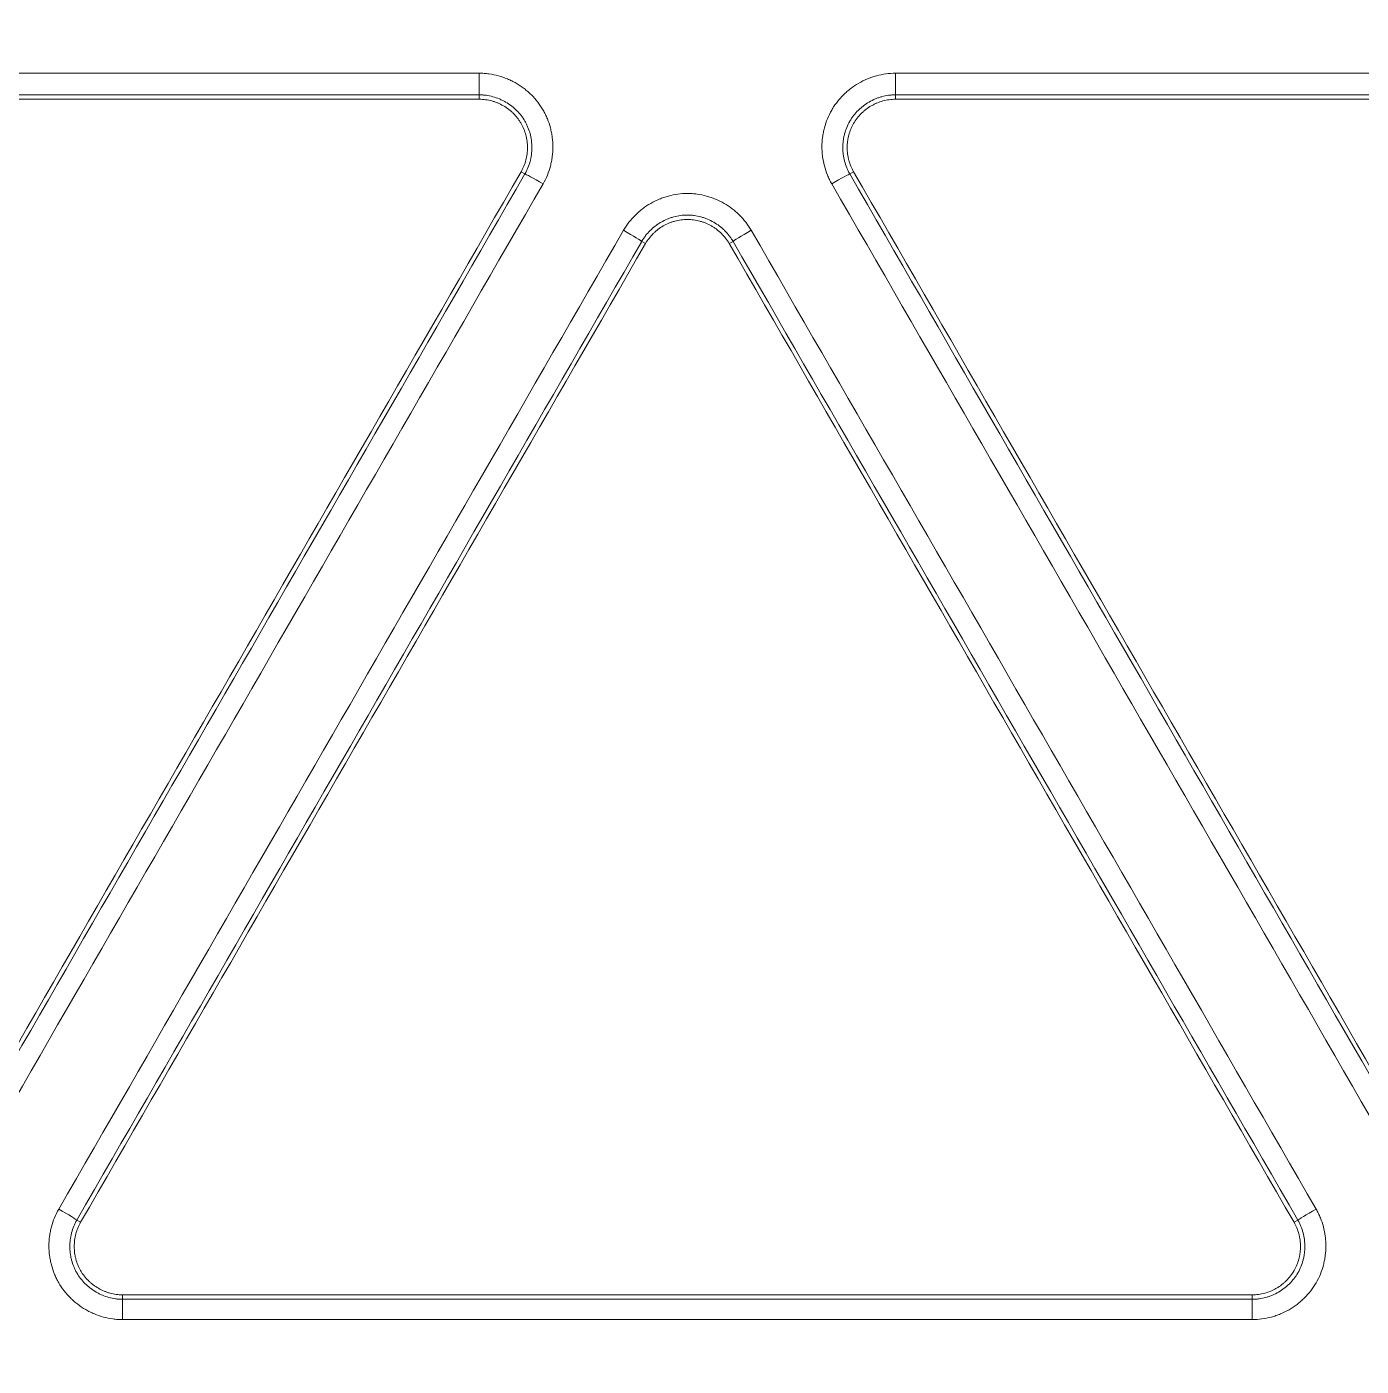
# Model space of a CAD drawing. Header units: inches. Extents: x 405346 to 489838, y -25612 to 14934.
# Drawn here: x 467264.31 to 467294.52, y 4472.98 to 4503.29 of the extents above; entities that cross this region are included whole.
import ezdxf

# ---------------------------------------------------------------- set-up
doc = ezdxf.new("R2010")
doc.units = ezdxf.units.IN
doc.header["$LTSCALE"] = 200
doc.header["$MEASUREMENT"] = 0
doc.layers.add('SS-EQ', color=2, linetype='Continuous', lineweight=20)

# ---------------------------------------------------------------- blocks, each defined once
blk = doc.blocks.new('4way무풍')
at = {"layer": 'SS-EQ'}
for p, q in [((30.286, 180.223), (30.286, 180.322)), ((39.708, 180.322), (39.708, 180.223)), ((31.32, 178.531), (31.234, 178.581)), ((38.76, 178.581), (38.673, 178.531)), ((34.049, 176.956), (33.963, 177.005)), ((36.031, 177.005), (35.945, 176.956)), ((21.175, 154.857), (21.262, 154.807)), ((48.732, 154.807), (48.818, 154.857)), ((22.209, 153.166), (22.209, 153.065)), ((47.784, 153.065), (47.784, 153.166))]:
    blk.add_line(p, q, dxfattribs=at)
for centre, major_axis, ratio, start_param, end_param in [((30.286, 180.796), (0, -0.474), 0.001724, 0.034907, 1.603306), ((39.708, 180.796), (0, 0.474), 0.002299, 3.176499, 4.744679), ((31.73, 178.294), (-0.41, 0.237), 0.028689, 4.726803, 6.248264), ((38.263, 178.294), (-0.41, -0.237), 0.026489, 3.176511, 4.694474), ((33.552, 177.242), (0.41, -0.237), 0.028569, 0.034921, 1.584984), ((36.441, 177.242), (-0.41, -0.237), 0.026421, 4.694618, 6.248267), ((20.765, 155.093), (0.41, -0.237), 0.025645, 0.034918, 1.583787), ((49.228, 155.093), (0.41, 0.237), 0.022186, 1.553521, 3.106677), ((22.209, 152.592), (0, -0.474), 0.00173, 1.599127, 3.106686), ((47.784, 152.592), (0, -0.474), 0.003852, 1.598339, 3.106686)]:
    blk.add_ellipse(centre, major_axis=major_axis, ratio=ratio, start_param=start_param, end_param=end_param, dxfattribs=at)
for points, knots in [([(0.032, 346.294), (6.969, 346.294), (13.906, 346.294), (27.78, 346.294), (34.717, 346.294), (55.528, 346.294), (69.403, 346.294), (97.151, 346.294), (111.025, 346.294), (138.774, 346.294), (152.648, 346.294), (180.396, 346.294), (194.27, 346.294), (215.082, 346.294), (222.019, 346.294), (235.893, 346.294), (242.83, 346.293), (253.236, 346.293), (256.704, 346.293), (263.641, 346.293), (267.11, 346.293), (272.313, 346.294), (274.047, 346.294), (276.648, 346.294), (277.516, 346.294), (279.25, 346.293), (280.117, 346.293), (281.418, 346.292), (281.851, 346.292), (282.718, 346.292), (283.152, 346.292), (283.802, 346.293), (284.019, 346.293), (284.453, 346.293), (284.669, 346.294), (285.103, 346.293), (285.32, 346.293), (285.753, 346.29), (285.97, 346.288), (286.62, 346.277), (287.054, 346.265), (287.92, 346.231), (288.353, 346.21), (289.653, 346.132), (290.519, 346.062), (291.818, 345.929), (292.25, 345.88), (292.899, 345.799), (293.116, 345.771), (293.548, 345.712), (294.627, 345.561), (295.697, 345.381), (298.249, 344.897), (299.929, 344.504), (302.417, 343.81), (304.065, 343.312), (305.692, 342.745), (308.116, 341.843), (309.711, 341.171), (311.481, 340.335), (311.677, 340.241), (312.069, 340.051), (312.265, 339.955), (312.851, 339.663), (313.238, 339.464), (314.393, 338.857), (315.91, 338.017), (317.385, 337.118), (318.837, 336.19), (319.553, 335.711), (320.962, 334.724), (322.351, 333.707), (324.369, 332.094), (326.323, 330.393), (327.582, 329.199), (328.355, 328.434), (328.586, 328.204), (328.815, 327.97), (328.968, 327.815), (329.044, 327.736), (329.423, 327.345), (329.723, 327.029), (330.61, 326.072), (331.762, 324.776), (333.399, 322.77), (334.43, 321.391), (335.932, 319.291), (336.873, 317.85), (338.196, 315.627), (339.047, 314.124), (339.838, 312.579), (340.313, 311.601), (340.454, 311.306), (340.593, 311.01), (340.685, 310.812), (340.731, 310.713), (340.958, 310.218), (341.136, 309.82), (341.654, 308.624), (342.309, 307.019), (343.186, 304.582), (343.7, 302.939), (344.419, 300.459), (344.828, 298.787), (345.336, 296.251), (345.487, 295.4), (345.755, 293.69), (345.871, 292.83), (345.994, 291.749), (346.017, 291.532), (346.062, 291.099), (346.083, 290.881), (346.143, 290.23), (346.178, 289.796), (346.239, 288.927), (346.265, 288.492), (346.307, 287.624), (346.324, 287.189), (346.342, 286.538), (346.347, 286.32), (346.354, 285.886), (346.356, 285.669), (346.359, 285.234), (346.359, 285.017), (346.359, 284.582), (346.359, 284.365), (346.359, 283.714), (346.358, 283.279), (346.358, 282.41), (346.358, 281.976), (346.358, 280.672), (346.358, 279.803), (346.359, 278.065), (346.359, 277.196), (346.359, 274.59), (346.359, 272.852), (346.358, 264.162), (346.359, 257.21), (346.359, 236.355), (346.359, 222.452), (346.359, 194.646), (346.359, 180.742), (346.359, 152.936), (346.359, 139.033), (346.359, 111.226), (346.359, 69.516), (346.359, 27.806), (346.359, 0)], [0, 0, 0, 0, 0.03125, 0.03125, 0.0625, 0.0625, 0.125, 0.125, 0.1875, 0.1875, 0.25, 0.25, 0.3125, 0.3125, 0.34375, 0.34375, 0.375, 0.375, 0.390625, 0.390625, 0.40625, 0.40625, 0.414062, 0.414062, 0.417969, 0.417969, 0.421875, 0.421875, 0.423828, 0.423828, 0.425781, 0.425781, 0.426758, 0.426758, 0.427734, 0.427734, 0.428711, 0.428711, 0.429687, 0.429687, 0.431641, 0.431641, 0.433594, 0.433594, 0.4375, 0.4375, 0.439453, 0.439453, 0.44043, 0.44043, 0.441406, 0.445312, 0.445312, 0.453125, 0.453125, 0.457031, 0.460937, 0.460937, 0.46875, 0.46875, 0.469727, 0.469727, 0.470703, 0.470703, 0.472656, 0.472656, 0.476562, 0.480469, 0.480469, 0.484375, 0.484375, 0.488281, 0.492187, 0.496094, 0.5, 0.5, 0.500977, 0.501465, 0.501465, 0.501953, 0.501953, 0.503906, 0.503906, 0.507812, 0.511719, 0.515625, 0.515625, 0.523437, 0.523437, 0.527344, 0.53125, 0.53125, 0.532227, 0.532715, 0.532715, 0.533203, 0.533203, 0.535156, 0.535156, 0.539062, 0.542969, 0.546875, 0.546875, 0.554687, 0.554687, 0.558594, 0.558594, 0.5625, 0.5625, 0.563477, 0.563477, 0.564453, 0.564453, 0.566406, 0.566406, 0.568359, 0.568359, 0.570312, 0.570312, 0.571289, 0.571289, 0.572266, 0.572266, 0.573242, 0.573242, 0.574219, 0.574219, 0.576172, 0.576172, 0.578125, 0.578125, 0.582031, 0.582031, 0.585937, 0.585937, 0.59375, 0.59375, 0.625, 0.625, 0.6875, 0.6875, 0.75, 0.75, 0.8125, 0.8125, 0.875, 1, 1, 1, 1]), ([(345.164, 0), (345.164, 27.72), (345.163, 69.299), (345.162, 110.879), (345.161, 138.598), (345.16, 152.458), (345.159, 180.178), (345.157, 194.038), (345.154, 221.758), (345.152, 235.618), (345.147, 256.407), (345.146, 263.337), (345.145, 272), (345.145, 273.732), (345.144, 276.331), (345.144, 277.197), (345.143, 278.93), (345.142, 279.796), (345.142, 281.095), (345.141, 281.528), (345.141, 282.395), (345.142, 282.828), (345.141, 283.694), (345.141, 284.127), (345.14, 284.777), (345.139, 284.993), (345.136, 285.426), (345.134, 285.643), (345.124, 286.293), (345.113, 286.726), (345.081, 287.592), (345.06, 288.025), (345.009, 288.891), (344.979, 289.324), (344.926, 289.973), (344.898, 290.298), (344.868, 290.622), (344.847, 290.839), (344.836, 290.947), (344.736, 291.92), (344.629, 292.78), (344.379, 294.49), (344.236, 295.34), (343.754, 297.876), (343.361, 299.547), (342.666, 302.024), (342.167, 303.666), (341.312, 306.1), (340.67, 307.703), (340.162, 308.898), (339.901, 309.494), (339.629, 310.086), (339.446, 310.481), (339.353, 310.677), (338.885, 311.657), (338.495, 312.43), (337.684, 313.954), (337.263, 314.706), (336.391, 316.188), (335.94, 316.919), (335.007, 318.359), (334.525, 319.069), (333.532, 320.468), (332.508, 321.846), (330.881, 323.85), (329.736, 325.143), (328.853, 326.097), (328.555, 326.413), (328.177, 326.804), (328.101, 326.882), (327.949, 327.037), (327.721, 327.27), (327.491, 327.5), (326.721, 328.264), (325.466, 329.454), (323.518, 331.149), (321.504, 332.755), (320.119, 333.766), (318.711, 334.748), (317.997, 335.224), (316.546, 336.146), (315.81, 336.592), (314.315, 337.454), (313.557, 337.87), (312.595, 338.371), (312.305, 338.52), (312.014, 338.666), (311.82, 338.764), (311.722, 338.812), (311.235, 339.053), (310.844, 339.24), (309.666, 339.79), (308.875, 340.138), (307.283, 340.799), (305.68, 341.425), (303.244, 342.257), (301.598, 342.742), (299.114, 343.417), (297.436, 343.796), (294.888, 344.258), (294.033, 344.394), (292.957, 344.542), (292.742, 344.57), (292.31, 344.625), (291.663, 344.703), (291.015, 344.771), (289.72, 344.892), (288.856, 344.953), (287.56, 345.018), (287.128, 345.036), (286.48, 345.054), (286.264, 345.059), (285.832, 345.066), (285.615, 345.069), (285.183, 345.072), (284.967, 345.073), (284.535, 345.074), (284.318, 345.075), (283.67, 345.075), (283.237, 345.076), (282.589, 345.076), (282.373, 345.076), (281.94, 345.076), (281.724, 345.076), (281.076, 345.076), (280.643, 345.076), (279.346, 345.077), (278.481, 345.077), (276.752, 345.078), (275.887, 345.078), (273.293, 345.079), (271.563, 345.079), (262.916, 345.08), (255.998, 345.082), (242.162, 345.085), (235.244, 345.086), (221.408, 345.088), (214.49, 345.089), (193.736, 345.092), (179.9, 345.093), (152.228, 345.095), (138.392, 345.096), (110.72, 345.097), (96.884, 345.097), (69.212, 345.098), (55.376, 345.098), (34.622, 345.098), (27.704, 345.099), (13.868, 345.099), (6.95, 345.099), (0.032, 345.099)], [0, 0, 0, 0, 0.125, 0.1875, 0.1875, 0.25, 0.25, 0.3125, 0.3125, 0.375, 0.375, 0.40625, 0.40625, 0.414063, 0.414063, 0.417969, 0.417969, 0.421875, 0.421875, 0.423828, 0.423828, 0.425781, 0.425781, 0.427734, 0.427734, 0.428711, 0.428711, 0.429688, 0.429688, 0.431641, 0.431641, 0.433594, 0.433594, 0.435547, 0.435547, 0.436523, 0.437012, 0.437012, 0.4375, 0.4375, 0.441406, 0.441406, 0.445313, 0.445313, 0.453125, 0.453125, 0.457031, 0.460938, 0.464844, 0.464844, 0.466797, 0.467773, 0.467773, 0.46875, 0.46875, 0.472656, 0.472656, 0.476563, 0.476563, 0.480469, 0.480469, 0.484375, 0.484375, 0.488281, 0.492188, 0.496094, 0.496094, 0.498047, 0.498047, 0.498535, 0.498535, 0.499023, 0.5, 0.5, 0.503906, 0.507813, 0.511719, 0.515625, 0.515625, 0.519531, 0.519531, 0.523438, 0.523438, 0.527344, 0.527344, 0.52832, 0.528809, 0.528809, 0.529297, 0.529297, 0.53125, 0.53125, 0.535156, 0.535156, 0.539063, 0.542969, 0.546875, 0.546875, 0.554688, 0.554688, 0.558594, 0.558594, 0.55957, 0.55957, 0.560547, 0.5625, 0.5625, 0.566406, 0.566406, 0.568359, 0.568359, 0.569336, 0.569336, 0.570313, 0.570313, 0.571289, 0.571289, 0.572266, 0.572266, 0.574219, 0.574219, 0.575195, 0.575195, 0.576172, 0.576172, 0.578125, 0.578125, 0.582031, 0.582031, 0.585938, 0.585938, 0.59375, 0.59375, 0.625, 0.625, 0.65625, 0.65625, 0.6875, 0.6875, 0.75, 0.75, 0.8125, 0.8125, 0.875, 0.875, 0.9375, 0.9375, 0.96875, 0.96875, 1, 1, 1, 1]), ([(4.711, 180.811), (6.842, 180.811), (8.974, 180.811), (13.236, 180.811), (15.368, 180.811), (21.761, 180.811), (26.024, 180.811), (30.287, 180.811)], [0, 0, 0, 0, 0.25, 0.25, 0.5, 0.5, 1, 1, 1, 1]), ([(30.287, 180.811), (30.323, 180.811), (30.36, 180.81), (30.433, 180.805), (30.47, 180.801), (30.578, 180.786), (30.72, 180.757), (30.857, 180.71), (30.941, 180.675), (30.958, 180.667), (30.991, 180.652), (31.041, 180.628), (31.089, 180.603), (31.183, 180.548), (31.243, 180.508), (31.33, 180.442), (31.358, 180.419), (31.4, 180.383), (31.413, 180.371), (31.44, 180.346), (31.453, 180.333), (31.518, 180.269), (31.614, 180.16), (31.695, 180.04), (31.75, 179.945), (31.767, 179.912), (31.799, 179.847), (31.814, 179.814), (31.855, 179.713), (31.878, 179.644), (31.906, 179.539), (31.914, 179.504), (31.924, 179.45), (31.927, 179.432), (31.933, 179.396), (31.936, 179.378), (31.948, 179.287), (31.957, 179.142), (31.948, 178.998), (31.936, 178.908), (31.933, 178.889), (31.927, 178.853), (31.924, 178.835), (31.914, 178.781), (31.905, 178.746), (31.878, 178.641), (31.855, 178.572), (31.8, 178.438), (31.768, 178.373), (31.731, 178.309)], [0, 0, 0, 0, 0.03125, 0.03125, 0.0625, 0.0625, 0.125, 0.1875, 0.1875, 0.203125, 0.203125, 0.21875, 0.25, 0.25, 0.3125, 0.3125, 0.34375, 0.34375, 0.359375, 0.359375, 0.375, 0.375, 0.4375, 0.5, 0.5, 0.53125, 0.53125, 0.5625, 0.5625, 0.625, 0.625, 0.65625, 0.65625, 0.671875, 0.671875, 0.6875, 0.6875, 0.75, 0.8125, 0.8125, 0.828125, 0.828125, 0.84375, 0.84375, 0.875, 0.875, 0.9375, 0.9375, 1, 1, 1, 1]), ([(38.265, 178.309), (38.246, 178.341), (38.229, 178.373), (38.197, 178.439), (38.182, 178.472), (38.14, 178.573), (38.095, 178.711), (38.067, 178.853), (38.055, 178.944), (38.053, 178.962), (38.05, 178.999), (38.045, 179.053), (38.044, 179.108), (38.044, 179.216), (38.048, 179.289), (38.062, 179.397), (38.068, 179.433), (38.079, 179.486), (38.082, 179.504), (38.091, 179.54), (38.095, 179.558), (38.118, 179.646), (38.164, 179.783), (38.228, 179.914), (38.283, 180.008), (38.302, 180.04), (38.343, 180.1), (38.364, 180.13), (38.431, 180.216), (38.479, 180.27), (38.556, 180.347), (38.596, 180.384), (38.637, 180.419), (38.666, 180.442), (38.68, 180.453), (38.753, 180.509), (38.874, 180.589), (39.004, 180.654), (39.088, 180.689), (39.105, 180.696), (39.139, 180.709), (39.156, 180.715), (39.208, 180.733), (39.243, 180.743), (39.348, 180.772), (39.419, 180.786), (39.563, 180.806), (39.635, 180.811), (39.709, 180.811)], [0, 0, 0, 0, 0.03125, 0.03125, 0.0625, 0.0625, 0.125, 0.1875, 0.1875, 0.203125, 0.203125, 0.21875, 0.25, 0.25, 0.3125, 0.3125, 0.34375, 0.34375, 0.359375, 0.359375, 0.375, 0.375, 0.4375, 0.5, 0.5, 0.53125, 0.53125, 0.5625, 0.5625, 0.625, 0.625, 0.65625, 0.671875, 0.671875, 0.6875, 0.6875, 0.75, 0.8125, 0.8125, 0.828125, 0.828125, 0.84375, 0.84375, 0.875, 0.875, 0.9375, 0.9375, 1, 1, 1, 1]), ([(30.286, 180.322), (26.023, 180.322), (21.761, 180.322), (15.367, 180.322), (13.236, 180.322), (8.973, 180.322), (6.842, 180.322), (4.711, 180.322)], [0, 0, 0, 0, 0.5, 0.5, 0.75, 0.75, 1, 1, 1, 1]), ([(30.286, 180.223), (26.023, 180.223), (21.761, 180.223), (15.367, 180.223), (13.236, 180.223), (8.973, 180.223), (6.842, 180.223), (4.711, 180.223)], [0, 0, 0, 0, 0.5, 0.5, 0.75, 0.75, 1, 1, 1, 1]), ([(31.32, 178.531), (31.322, 178.534), (31.324, 178.537), (31.327, 178.542), (31.332, 178.551), (31.342, 178.571), (31.363, 178.612), (31.379, 178.647), (31.408, 178.719), (31.425, 178.768), (31.445, 178.844), (31.45, 178.869), (31.46, 178.921), (31.465, 178.947), (31.474, 179.024), (31.481, 179.128), (31.474, 179.231), (31.466, 179.296), (31.464, 179.309), (31.46, 179.335), (31.453, 179.374), (31.445, 179.412), (31.425, 179.487), (31.409, 179.536), (31.379, 179.608), (31.369, 179.632), (31.346, 179.679), (31.333, 179.702), (31.294, 179.77), (31.265, 179.813), (31.202, 179.895), (31.167, 179.934), (31.121, 179.979), (31.111, 179.988), (31.092, 180.006), (31.082, 180.015), (31.053, 180.041), (31.033, 180.057), (30.97, 180.105), (30.927, 180.133), (30.86, 180.172), (30.826, 180.191), (30.79, 180.208), (30.766, 180.218), (30.754, 180.224), (30.694, 180.249), (30.596, 180.283), (30.494, 180.304), (30.417, 180.315), (30.391, 180.317), (30.351, 180.32), (30.338, 180.321), (30.319, 180.322), (30.309, 180.322), (30.299, 180.322), (30.292, 180.322), (30.289, 180.322), (30.286, 180.322)], [0, 0, 0, 0, 0.003906, 0.003906, 0.007813, 0.015625, 0.03125, 0.0625, 0.0625, 0.125, 0.125, 0.15625, 0.15625, 0.1875, 0.1875, 0.25, 0.3125, 0.3125, 0.328125, 0.328125, 0.34375, 0.375, 0.375, 0.4375, 0.4375, 0.46875, 0.46875, 0.5, 0.5, 0.5625, 0.5625, 0.625, 0.625, 0.640625, 0.640625, 0.65625, 0.65625, 0.6875, 0.6875, 0.75, 0.75, 0.78125, 0.796875, 0.796875, 0.8125, 0.8125, 0.875, 0.9375, 0.9375, 0.96875, 0.96875, 0.984375, 0.984375, 0.992187, 0.996094, 0.996094, 1, 1, 1, 1]), ([(30.286, 180.223), (30.334, 180.223), (30.382, 180.219), (30.476, 180.207), (30.522, 180.197), (30.591, 180.178), (30.614, 180.171), (30.66, 180.155), (30.682, 180.147), (30.748, 180.119), (30.833, 180.077), (30.913, 180.024), (30.96, 179.988), (30.97, 179.98), (30.989, 179.965), (31.016, 179.942), (31.042, 179.918), (31.093, 179.867), (31.124, 179.832), (31.168, 179.776), (31.182, 179.756), (31.209, 179.717), (31.222, 179.696), (31.258, 179.634), (31.299, 179.548), (31.329, 179.458), (31.348, 179.389), (31.353, 179.365), (31.362, 179.318), (31.366, 179.295), (31.375, 179.224), (31.378, 179.176), (31.378, 179.105), (31.377, 179.081), (31.374, 179.034), (31.372, 179.01), (31.363, 178.938), (31.345, 178.845), (31.315, 178.755), (31.279, 178.666), (31.258, 178.623), (31.234, 178.581)], [0, 0, 0, 0, 0.0625, 0.0625, 0.125, 0.125, 0.15625, 0.15625, 0.1875, 0.1875, 0.25, 0.3125, 0.3125, 0.328125, 0.328125, 0.34375, 0.375, 0.375, 0.4375, 0.4375, 0.46875, 0.46875, 0.5, 0.5, 0.5625, 0.625, 0.625, 0.65625, 0.65625, 0.6875, 0.6875, 0.75, 0.75, 0.78125, 0.78125, 0.8125, 0.8125, 0.875, 0.9375, 0.9375, 1, 1, 1, 1]), ([(39.708, 180.322), (39.705, 180.322), (39.701, 180.322), (39.695, 180.322), (39.685, 180.322), (39.662, 180.321), (39.616, 180.319), (39.578, 180.315), (39.501, 180.304), (39.45, 180.294), (39.374, 180.273), (39.349, 180.266), (39.3, 180.249), (39.275, 180.239), (39.203, 180.209), (39.11, 180.163), (39.024, 180.105), (38.972, 180.066), (38.961, 180.058), (38.941, 180.041), (38.911, 180.016), (38.882, 179.989), (38.827, 179.935), (38.793, 179.896), (38.745, 179.834), (38.73, 179.813), (38.701, 179.77), (38.687, 179.748), (38.647, 179.68), (38.602, 179.586), (38.569, 179.488), (38.549, 179.412), (38.543, 179.387), (38.533, 179.335), (38.529, 179.31), (38.519, 179.232), (38.516, 179.181), (38.516, 179.103), (38.517, 179.077), (38.519, 179.038), (38.52, 179.025), (38.523, 178.999), (38.524, 178.986), (38.533, 178.921), (38.552, 178.819), (38.585, 178.72), (38.614, 178.648), (38.625, 178.624), (38.642, 178.589), (38.648, 178.577), (38.657, 178.56), (38.662, 178.551), (38.667, 178.542), (38.67, 178.537), (38.672, 178.534), (38.673, 178.531)], [0, 0, 0, 0, 0.003906, 0.003906, 0.007812, 0.015625, 0.03125, 0.0625, 0.0625, 0.125, 0.125, 0.15625, 0.15625, 0.1875, 0.1875, 0.25, 0.3125, 0.3125, 0.328125, 0.328125, 0.34375, 0.375, 0.375, 0.4375, 0.4375, 0.46875, 0.46875, 0.5, 0.5, 0.5625, 0.625, 0.625, 0.65625, 0.65625, 0.6875, 0.6875, 0.75, 0.75, 0.78125, 0.78125, 0.796875, 0.796875, 0.8125, 0.8125, 0.875, 0.9375, 0.9375, 0.96875, 0.96875, 0.984375, 0.984375, 0.992188, 0.996094, 0.996094, 1, 1, 1, 1]), ([(38.76, 178.581), (38.736, 178.623), (38.715, 178.666), (38.679, 178.754), (38.664, 178.799), (38.646, 178.868), (38.641, 178.891), (38.632, 178.938), (38.628, 178.962), (38.619, 179.033), (38.613, 179.128), (38.619, 179.223), (38.626, 179.283), (38.628, 179.295), (38.632, 179.318), (38.638, 179.354), (38.646, 179.389), (38.664, 179.458), (38.679, 179.503), (38.706, 179.569), (38.716, 179.59), (38.737, 179.633), (38.748, 179.655), (38.784, 179.717), (38.837, 179.796), (38.9, 179.867), (38.951, 179.917), (38.969, 179.934), (39.005, 179.965), (39.023, 179.98), (39.08, 180.024), (39.12, 180.05), (39.182, 180.086), (39.213, 180.103), (39.246, 180.118), (39.267, 180.128), (39.278, 180.133), (39.334, 180.156), (39.424, 180.187), (39.517, 180.206), (39.611, 180.219), (39.66, 180.223), (39.708, 180.223)], [0, 0, 0, 0, 0.0625, 0.0625, 0.125, 0.125, 0.15625, 0.15625, 0.1875, 0.1875, 0.25, 0.3125, 0.3125, 0.328125, 0.328125, 0.34375, 0.375, 0.375, 0.4375, 0.4375, 0.46875, 0.46875, 0.5, 0.5, 0.5625, 0.625, 0.625, 0.65625, 0.65625, 0.6875, 0.6875, 0.75, 0.75, 0.78125, 0.796875, 0.796875, 0.8125, 0.8125, 0.875, 0.9375, 0.9375, 1, 1, 1, 1]), ([(33.553, 177.257), (33.572, 177.289), (33.591, 177.32), (33.632, 177.381), (33.653, 177.41), (33.72, 177.496), (33.816, 177.605), (33.926, 177.7), (33.999, 177.756), (34.013, 177.766), (34.043, 177.788), (34.088, 177.819), (34.135, 177.847), (34.229, 177.902), (34.294, 177.934), (34.394, 177.976), (34.428, 177.989), (34.48, 178.007), (34.498, 178.012), (34.533, 178.023), (34.55, 178.028), (34.638, 178.052), (34.78, 178.081), (34.925, 178.091), (35.035, 178.091), (35.071, 178.09), (35.144, 178.085), (35.18, 178.081), (35.288, 178.066), (35.359, 178.052), (35.464, 178.023), (35.499, 178.013), (35.55, 177.995), (35.567, 177.989), (35.602, 177.976), (35.619, 177.969), (35.703, 177.934), (35.833, 177.869), (35.954, 177.789), (36.026, 177.734), (36.041, 177.722), (36.069, 177.699), (36.083, 177.687), (36.124, 177.651), (36.151, 177.626), (36.228, 177.55), (36.276, 177.495), (36.365, 177.381), (36.405, 177.32), (36.442, 177.257)], [0, 0, 0, 0, 0.03125, 0.03125, 0.0625, 0.0625, 0.125, 0.1875, 0.1875, 0.203125, 0.203125, 0.21875, 0.25, 0.25, 0.3125, 0.3125, 0.34375, 0.34375, 0.359375, 0.359375, 0.375, 0.375, 0.4375, 0.5, 0.5, 0.53125, 0.53125, 0.5625, 0.5625, 0.625, 0.625, 0.65625, 0.65625, 0.671875, 0.671875, 0.6875, 0.6875, 0.75, 0.8125, 0.8125, 0.828125, 0.828125, 0.84375, 0.84375, 0.875, 0.875, 0.9375, 0.9375, 1, 1, 1, 1]), ([(36.031, 177.005), (36.029, 177.008), (36.027, 177.011), (36.024, 177.017), (36.019, 177.025), (36.007, 177.045), (35.982, 177.083), (35.96, 177.114), (35.912, 177.176), (35.878, 177.215), (35.822, 177.269), (35.803, 177.287), (35.763, 177.322), (35.743, 177.338), (35.681, 177.385), (35.595, 177.443), (35.501, 177.489), (35.441, 177.514), (35.429, 177.519), (35.404, 177.529), (35.367, 177.542), (35.33, 177.553), (35.255, 177.574), (35.205, 177.584), (35.127, 177.595), (35.102, 177.598), (35.049, 177.601), (35.023, 177.602), (34.945, 177.602), (34.893, 177.598), (34.79, 177.584), (34.739, 177.574), (34.664, 177.553), (34.639, 177.546), (34.589, 177.529), (34.565, 177.519), (34.493, 177.489), (34.447, 177.466), (34.379, 177.427), (34.346, 177.407), (34.314, 177.385), (34.292, 177.369), (34.282, 177.362), (34.23, 177.322), (34.151, 177.254), (34.082, 177.177), (34.035, 177.115), (34.019, 177.094), (33.997, 177.061), (33.99, 177.05), (33.98, 177.034), (33.974, 177.025), (33.969, 177.017), (33.966, 177.011), (33.964, 177.008), (33.963, 177.005)], [0, 0, 0, 0, 0.003906, 0.003906, 0.007812, 0.015625, 0.03125, 0.0625, 0.0625, 0.125, 0.125, 0.15625, 0.15625, 0.1875, 0.1875, 0.25, 0.3125, 0.3125, 0.328125, 0.328125, 0.34375, 0.375, 0.375, 0.4375, 0.4375, 0.46875, 0.46875, 0.5, 0.5, 0.5625, 0.5625, 0.625, 0.625, 0.65625, 0.65625, 0.6875, 0.6875, 0.75, 0.75, 0.78125, 0.796875, 0.796875, 0.8125, 0.8125, 0.875, 0.9375, 0.9375, 0.96875, 0.96875, 0.984375, 0.984375, 0.992187, 0.996094, 0.996094, 1, 1, 1, 1]), ([(34.049, 176.956), (34.073, 176.997), (34.1, 177.037), (34.158, 177.112), (34.19, 177.147), (34.24, 177.198), (34.258, 177.214), (34.294, 177.245), (34.313, 177.261), (34.37, 177.304), (34.449, 177.357), (34.534, 177.399), (34.59, 177.422), (34.601, 177.427), (34.623, 177.435), (34.657, 177.448), (34.691, 177.458), (34.76, 177.477), (34.806, 177.487), (34.877, 177.496), (34.901, 177.499), (34.949, 177.502), (34.973, 177.503), (35.045, 177.503), (35.14, 177.496), (35.233, 177.477), (35.302, 177.458), (35.325, 177.451), (35.37, 177.436), (35.393, 177.427), (35.459, 177.4), (35.501, 177.378), (35.563, 177.343), (35.583, 177.33), (35.623, 177.304), (35.643, 177.29), (35.7, 177.246), (35.772, 177.184), (35.835, 177.113), (35.893, 177.037), (35.92, 176.997), (35.945, 176.956)], [0, 0, 0, 0, 0.0625, 0.0625, 0.125, 0.125, 0.15625, 0.15625, 0.1875, 0.1875, 0.25, 0.3125, 0.3125, 0.328125, 0.328125, 0.34375, 0.375, 0.375, 0.4375, 0.4375, 0.46875, 0.46875, 0.5, 0.5, 0.5625, 0.625, 0.625, 0.65625, 0.65625, 0.6875, 0.6875, 0.75, 0.75, 0.78125, 0.78125, 0.8125, 0.8125, 0.875, 0.9375, 0.9375, 1, 1, 1, 1]), ([(22.21, 152.605), (22.173, 152.605), (22.137, 152.606), (22.064, 152.611), (22.027, 152.615), (21.919, 152.63), (21.777, 152.659), (21.64, 152.706), (21.556, 152.741), (21.539, 152.749), (21.505, 152.764), (21.456, 152.788), (21.408, 152.813), (21.314, 152.868), (21.254, 152.908), (21.167, 152.974), (21.139, 152.997), (21.097, 153.033), (21.084, 153.045), (21.057, 153.07), (21.044, 153.083), (20.979, 153.147), (20.883, 153.256), (20.802, 153.376), (20.747, 153.471), (20.73, 153.504), (20.698, 153.569), (20.683, 153.602), (20.642, 153.703), (20.619, 153.772), (20.591, 153.877), (20.583, 153.912), (20.573, 153.966), (20.569, 153.984), (20.564, 154.02), (20.561, 154.038), (20.549, 154.129), (20.54, 154.274), (20.549, 154.418), (20.561, 154.509), (20.564, 154.527), (20.569, 154.563), (20.573, 154.581), (20.583, 154.635), (20.591, 154.67), (20.619, 154.776), (20.642, 154.844), (20.697, 154.978), (20.729, 155.043), (20.766, 155.107)], [0, 0, 0, 0, 0.03125, 0.03125, 0.0625, 0.0625, 0.125, 0.1875, 0.1875, 0.203125, 0.203125, 0.21875, 0.25, 0.25, 0.3125, 0.3125, 0.34375, 0.34375, 0.359375, 0.359375, 0.375, 0.375, 0.4375, 0.5, 0.5, 0.53125, 0.53125, 0.5625, 0.5625, 0.625, 0.625, 0.65625, 0.65625, 0.671875, 0.671875, 0.6875, 0.6875, 0.75, 0.8125, 0.8125, 0.828125, 0.828125, 0.84375, 0.84375, 0.875, 0.875, 0.9375, 0.9375, 1, 1, 1, 1]), ([(49.23, 155.107), (49.249, 155.075), (49.266, 155.042), (49.298, 154.977), (49.313, 154.943), (49.354, 154.842), (49.4, 154.705), (49.428, 154.562), (49.44, 154.472), (49.442, 154.453), (49.445, 154.417), (49.449, 154.362), (49.451, 154.308), (49.451, 154.199), (49.446, 154.127), (49.433, 154.019), (49.427, 153.983), (49.416, 153.929), (49.412, 153.911), (49.404, 153.876), (49.4, 153.858), (49.377, 153.77), (49.331, 153.632), (49.267, 153.502), (49.212, 153.407), (49.193, 153.376), (49.152, 153.315), (49.131, 153.286), (49.064, 153.2), (49.016, 153.146), (48.939, 153.069), (48.899, 153.032), (48.857, 152.997), (48.829, 152.973), (48.815, 152.962), (48.742, 152.907), (48.621, 152.826), (48.491, 152.762), (48.407, 152.727), (48.39, 152.72), (48.356, 152.707), (48.339, 152.701), (48.287, 152.683), (48.252, 152.672), (48.146, 152.644), (48.076, 152.629), (47.932, 152.61), (47.859, 152.605), (47.786, 152.605)], [0, 0, 0, 0, 0.03125, 0.03125, 0.0625, 0.0625, 0.125, 0.1875, 0.1875, 0.203125, 0.203125, 0.21875, 0.25, 0.25, 0.3125, 0.3125, 0.34375, 0.34375, 0.359375, 0.359375, 0.375, 0.375, 0.4375, 0.5, 0.5, 0.53125, 0.53125, 0.5625, 0.5625, 0.625, 0.625, 0.65625, 0.671875, 0.671875, 0.6875, 0.6875, 0.75, 0.8125, 0.8125, 0.828125, 0.828125, 0.84375, 0.84375, 0.875, 0.875, 0.9375, 0.9375, 1, 1, 1, 1]), ([(21.175, 154.857), (21.174, 154.854), (21.172, 154.851), (21.169, 154.846), (21.164, 154.837), (21.153, 154.817), (21.132, 154.776), (21.116, 154.741), (21.087, 154.669), (21.071, 154.62), (21.051, 154.544), (21.045, 154.519), (21.035, 154.467), (21.031, 154.441), (21.021, 154.364), (21.014, 154.26), (21.021, 154.157), (21.029, 154.092), (21.031, 154.079), (21.035, 154.053), (21.042, 154.014), (21.05, 153.976), (21.07, 153.901), (21.086, 153.852), (21.116, 153.78), (21.126, 153.756), (21.149, 153.709), (21.162, 153.686), (21.201, 153.618), (21.23, 153.575), (21.293, 153.493), (21.328, 153.454), (21.383, 153.399), (21.403, 153.381), (21.442, 153.347), (21.463, 153.33), (21.525, 153.283), (21.568, 153.254), (21.635, 153.215), (21.67, 153.197), (21.705, 153.18), (21.729, 153.169), (21.741, 153.164), (21.801, 153.138), (21.9, 153.104), (22.001, 153.083), (22.078, 153.073), (22.104, 153.07), (22.144, 153.067), (22.157, 153.066), (22.177, 153.066), (22.186, 153.066), (22.196, 153.065), (22.203, 153.065), (22.206, 153.065), (22.209, 153.065)], [0, 0, 0, 0, 0.003906, 0.003906, 0.007812, 0.015625, 0.03125, 0.0625, 0.0625, 0.125, 0.125, 0.15625, 0.15625, 0.1875, 0.1875, 0.25, 0.3125, 0.3125, 0.328125, 0.328125, 0.34375, 0.375, 0.375, 0.4375, 0.4375, 0.46875, 0.46875, 0.5, 0.5, 0.5625, 0.5625, 0.625, 0.625, 0.65625, 0.65625, 0.6875, 0.6875, 0.75, 0.75, 0.78125, 0.796875, 0.796875, 0.8125, 0.8125, 0.875, 0.9375, 0.9375, 0.96875, 0.96875, 0.984375, 0.984375, 0.992188, 0.996094, 0.996094, 1, 1, 1, 1]), ([(22.209, 153.166), (22.161, 153.166), (22.114, 153.169), (22.02, 153.182), (21.973, 153.192), (21.904, 153.21), (21.881, 153.218), (21.836, 153.233), (21.813, 153.242), (21.747, 153.27), (21.662, 153.312), (21.583, 153.365), (21.535, 153.401), (21.525, 153.408), (21.507, 153.424), (21.479, 153.447), (21.453, 153.471), (21.402, 153.521), (21.371, 153.556), (21.327, 153.613), (21.313, 153.632), (21.286, 153.672), (21.274, 153.692), (21.238, 153.755), (21.196, 153.84), (21.166, 153.93), (21.148, 154), (21.142, 154.023), (21.133, 154.07), (21.129, 154.094), (21.12, 154.165), (21.117, 154.212), (21.117, 154.283), (21.118, 154.307), (21.121, 154.355), (21.123, 154.379), (21.132, 154.45), (21.15, 154.544), (21.18, 154.634), (21.216, 154.722), (21.238, 154.766), (21.262, 154.807)], [0, 0, 0, 0, 0.0625, 0.0625, 0.125, 0.125, 0.15625, 0.15625, 0.1875, 0.1875, 0.25, 0.3125, 0.3125, 0.328125, 0.328125, 0.34375, 0.375, 0.375, 0.4375, 0.4375, 0.46875, 0.46875, 0.5, 0.5, 0.5625, 0.625, 0.625, 0.65625, 0.65625, 0.6875, 0.6875, 0.75, 0.75, 0.78125, 0.78125, 0.8125, 0.8125, 0.875, 0.9375, 0.9375, 1, 1, 1, 1]), ([(47.784, 153.065), (47.787, 153.065), (47.791, 153.065), (47.797, 153.065), (47.807, 153.066), (47.83, 153.066), (47.876, 153.068), (47.914, 153.072), (47.992, 153.083), (48.042, 153.093), (48.118, 153.114), (48.143, 153.122), (48.192, 153.139), (48.217, 153.148), (48.289, 153.178), (48.382, 153.225), (48.468, 153.282), (48.52, 153.322), (48.531, 153.33), (48.551, 153.346), (48.581, 153.372), (48.61, 153.398), (48.665, 153.453), (48.699, 153.492), (48.747, 153.553), (48.762, 153.574), (48.791, 153.618), (48.805, 153.64), (48.845, 153.708), (48.867, 153.755), (48.907, 153.851), (48.923, 153.9), (48.943, 153.975), (48.949, 154.001), (48.958, 154.053), (48.963, 154.078), (48.972, 154.156), (48.976, 154.207), (48.976, 154.285), (48.975, 154.311), (48.972, 154.35), (48.971, 154.363), (48.969, 154.389), (48.968, 154.402), (48.959, 154.467), (48.939, 154.569), (48.907, 154.668), (48.877, 154.74), (48.867, 154.764), (48.849, 154.799), (48.843, 154.811), (48.834, 154.828), (48.83, 154.837), (48.825, 154.846), (48.821, 154.851), (48.82, 154.854), (48.818, 154.857)], [0, 0, 0, 0, 0.003906, 0.003906, 0.007812, 0.015625, 0.03125, 0.0625, 0.0625, 0.125, 0.125, 0.15625, 0.15625, 0.1875, 0.1875, 0.25, 0.3125, 0.3125, 0.328125, 0.328125, 0.34375, 0.375, 0.375, 0.4375, 0.4375, 0.46875, 0.46875, 0.5, 0.5, 0.5625, 0.5625, 0.625, 0.625, 0.65625, 0.65625, 0.6875, 0.6875, 0.75, 0.75, 0.78125, 0.78125, 0.796875, 0.796875, 0.8125, 0.8125, 0.875, 0.9375, 0.9375, 0.96875, 0.96875, 0.984375, 0.984375, 0.992188, 0.996094, 0.996094, 1, 1, 1, 1]), ([(48.732, 154.807), (48.756, 154.766), (48.777, 154.723), (48.813, 154.635), (48.828, 154.59), (48.846, 154.521), (48.851, 154.497), (48.86, 154.45), (48.864, 154.426), (48.873, 154.355), (48.879, 154.26), (48.873, 154.165), (48.866, 154.106), (48.864, 154.094), (48.86, 154.07), (48.854, 154.035), (48.846, 154), (48.828, 153.931), (48.813, 153.886), (48.786, 153.82), (48.776, 153.798), (48.755, 153.755), (48.744, 153.734), (48.708, 153.672), (48.655, 153.593), (48.592, 153.521), (48.541, 153.471), (48.523, 153.455), (48.487, 153.423), (48.469, 153.408), (48.412, 153.365), (48.372, 153.338), (48.31, 153.303), (48.279, 153.286), (48.246, 153.27), (48.225, 153.26), (48.214, 153.255), (48.158, 153.232), (48.068, 153.201), (47.975, 153.182), (47.881, 153.169), (47.832, 153.166), (47.784, 153.166)], [0, 0, 0, 0, 0.0625, 0.0625, 0.125, 0.125, 0.15625, 0.15625, 0.1875, 0.1875, 0.25, 0.3125, 0.3125, 0.328125, 0.328125, 0.34375, 0.375, 0.375, 0.4375, 0.4375, 0.46875, 0.46875, 0.5, 0.5, 0.5625, 0.625, 0.625, 0.65625, 0.65625, 0.6875, 0.6875, 0.75, 0.75, 0.78125, 0.796875, 0.796875, 0.8125, 0.8125, 0.875, 0.9375, 0.9375, 1, 1, 1, 1]), ([(22.209, 153.166), (26.472, 153.166), (30.734, 153.166), (39.259, 153.166), (43.522, 153.166), (47.784, 153.166)], [0, 0, 0, 0, 0.5, 0.5, 1, 1, 1, 1]), ([(22.209, 153.065), (26.472, 153.065), (30.734, 153.065), (39.259, 153.065), (43.522, 153.065), (47.784, 153.065)], [0, 0, 0, 0, 0.5, 0.5, 1, 1, 1, 1]), ([(47.786, 152.605), (43.523, 152.605), (39.261, 152.605), (30.735, 152.605), (26.473, 152.605), (22.21, 152.605)], [0, 0, 0, 0, 0.5, 0.5, 1, 1, 1, 1])]:
    blk.add_open_spline(points, degree=3, knots=knots, dxfattribs=at)
for points in [[(39.709, 180.811), (48.234, 180.811), (56.759, 180.811), (65.284, 180.81)], [(65.283, 180.322), (56.758, 180.322), (48.233, 180.322), (39.708, 180.322)], [(65.283, 180.223), (56.758, 180.223), (48.233, 180.223), (39.708, 180.223)], [(18.446, 156.433), (22.709, 163.816), (26.971, 171.199), (31.234, 178.581)], [(38.76, 178.581), (43.022, 171.199), (47.285, 163.816), (51.547, 156.433)], [(18.533, 156.383), (22.795, 163.766), (27.058, 171.149), (31.32, 178.531)], [(31.731, 178.309), (27.469, 170.926), (23.206, 163.543), (18.943, 156.159)], [(51.053, 156.159), (46.79, 163.543), (42.527, 170.926), (38.265, 178.309)], [(38.673, 178.531), (42.936, 171.149), (47.198, 163.766), (51.461, 156.383)], [(20.766, 155.107), (25.029, 162.491), (29.291, 169.874), (33.553, 177.257)], [(36.442, 177.257), (40.705, 169.874), (44.967, 162.49), (49.23, 155.107)], [(33.963, 177.005), (29.7, 169.623), (25.438, 162.24), (21.175, 154.857)], [(34.049, 176.956), (29.787, 169.573), (25.524, 162.19), (21.262, 154.807)], [(48.732, 154.807), (44.469, 162.19), (40.207, 169.573), (35.945, 176.956)], [(48.818, 154.857), (44.556, 162.24), (40.293, 169.623), (36.031, 177.005)]]:
    blk.add_open_spline(points, degree=3, dxfattribs=at)

msp = doc.modelspace()

# ---------------------------------------------------------------- block references
msp.add_blockref('4way무풍', (467244.268, 4321.426))

doc.saveas('drawing.dxf')
